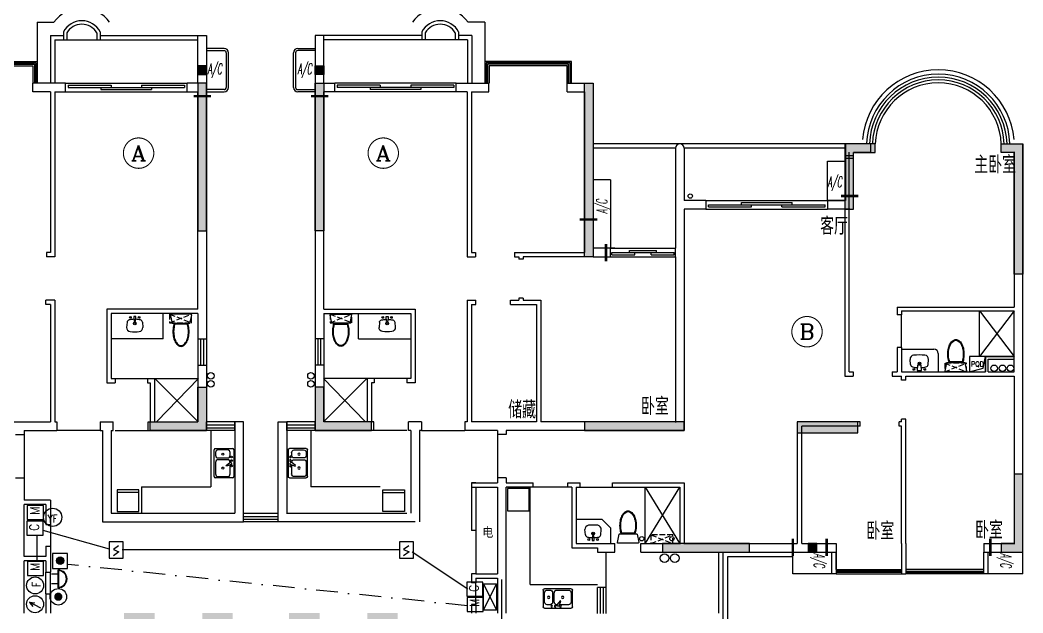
# Model space of a CAD drawing. Extents: x 51239 to 135339, y -206498 to -147098.
# Drawn here: x 71069 to 94167, y -173498 to -159850 of the extents above; entities that cross this region are included whole.
import ezdxf
from ezdxf.enums import TextEntityAlignment as Align

# ---------------------------------------------------------------- set-up
doc = ezdxf.new("R2010")
doc.units = 0
doc.header["$LTSCALE"] = 1000
doc.header["$MEASUREMENT"] = 0
doc.linetypes.add('DASH', pattern=[0.35, 0.25, -0.1])
doc.linetypes.add('DASHDOT', pattern=[1, 0.5, -0.25, 0, -0.25])
doc.layers.get('0').update_dxf_attribs({"linetype": 'CONTINUOUS'})
for name, color, linetype in [('0SOMKE', 1, 'CONTINUOUS'), ('DJ', 4, 'CONTINUOUS'), ('DJ1', 4, 'CONTINUOUS'), ('KT', 251, 'CONTINUOUS'), ('PUB_TEXT', 7, 'CONTINUOUS'), ('WALL', 7, 'CONTINUOUS'), ('WINDOW', 7, 'CONTINUOUS'), ('WINDOW_TEXT', 7, 'CONTINUOUS'), ('WIRE', 1, 'CONTINUOUS'), ('厨卫', 251, 'CONTINUOUS'), ('文字', 7, 'CONTINUOUS'), ('构造柱', 7, 'CONTINUOUS'), ('柱', 252, 'CONTINUOUS'), ('热水器', 252, 'CONTINUOUS'), ('空调位', 7, 'CONTINUOUS'), ('管道', 6, 'CONTINUOUS')]:
    doc.layers.add(name, color=color, linetype=linetype)
doc.styles.add('COMP', font='COMPLEX', dxfattribs={"bigfont": 'hztxt'})
doc.styles.add('DIM_FONT', font='wcad.shx', dxfattribs={"width": 0.8})
doc.styles.add('HZTXT', font='romans.shx', dxfattribs={"width": 0.8, "bigfont": 'hztxt.shx'})
doc.styles.add('ITALICC', font='italicc.shx', dxfattribs={"width": 0.6})
doc.styles.add('SIMPLEX', font='SIMPLEX.SHX')
doc.styles.add('SMOOTHER', font='SIMPLEX', dxfattribs={"width": 0.75, "bigfont": 'CHINA.SHX'})
doc.styles.add('TITLE-M', font='romans', dxfattribs={"bigfont": 'CHINA.SHX'})

# ---------------------------------------------------------------- blocks, each defined once
blk = doc.blocks.new('30609000235308')
for points in [[(-1900, 0), (-1900, 500), (100, 500), (100, 0)], [(-1867, 0), (-1867, 467), (67, 467), (67, 0)], [(-1833, 0), (-1833, 433), (33, 433), (33, 0)], [(-1800, 0), (-1800, 400), (0, 400), (0, 0)]]:
    blk.add_lwpolyline(points)
at = {"layer": 'WINDOW_TEXT', "style": 'SIMPLEX', "flags": 9}
blk.add_attdef('A', text='', height=1, rotation=90, dxfattribs=at).set_placement((-1850, 0), align=Align.MIDDLE)
blk = doc.blocks.new('WC2')
for points in [[(211, 207, 0.354037), (207, 212), (24, 251, 0.477064), (0, 231), (0, -231, 0.477064), (12, -241), (207, -200, 0.354037), (211, -195)], [(218, 163), (218, -150, 0.033558), (269, -165, 0.056391), (405, -181, 0.056391), (541, -165, 0.070142), (644, -126, 0.106098), (721, -59, 0.162033), (743, 6, 0.162033), (721, 71, 0.106098), (644, 138, 0.070142), (541, 178, 0.056391), (405, 193, 0.056391), (269, 178, 0.033558)], [(232, 150), (232, -138, 0.027675), (273, -149, 0.056391), (405, -164, 0.056391), (537, -149, 0.070142), (636, -112, 0.106098), (708, -49, 0.162033), (726, 6, 0.162033), (708, 61, 0.106098), (636, 124, 0.070142), (537, 162, 0.056391), (405, 177, 0.056391), (273, 162, 0.027675)]]:
    blk.add_lwpolyline(points, format="xyb", close=True)
blk = doc.blocks.new('C1001')
at = {"layer": 'DJ', "linetype": 'Continuous'}
for p, q in [((1126, -438), (934, -576)), ((934, -576), (1135, -659)), ((1135, -659), (934, -801))]:
    blk.add_line(p, q, dxfattribs=at)
at = {"layer": 'DJ'}
blk.add_lwpolyline([(781, -296), (781, -885), (1290, -885), (1290, -296)], close=True, dxfattribs=at)
blk = doc.blocks.new('A13')
at = {"layer": '0SOMKE', "color": 4, "const_width": 149}
blk.add_lwpolyline([(415, -553, 1), (564, -553, 1)], format="xyb", close=True, dxfattribs=at)
at = {"layer": '0SOMKE', "color": 4}
blk.add_circle((492, -551), 299, dxfattribs=at)
blk = doc.blocks.new('A5')
at = {"layer": 'DJ'}
for p, q in [((464, -404), (464, -943)), ((1003, -404), (464, -404)), ((1003, -943), (1003, -404)), ((464, -943), (1003, -943))]:
    blk.add_line(p, q, dxfattribs=at)
at = {"layer": 'DJ', "const_width": 135}
blk.add_lwpolyline([(659, -662, 1), (794, -662, 1)], format="xyb", close=True, dxfattribs=at)
at = {"layer": 'DJ'}
blk.add_circle((724, -666), 135, dxfattribs=at)
blk = doc.blocks.new('C1005')
at = {"layer": 'DJ1'}
blk.add_blockref('A5', (-281, -105), dxfattribs=at)
blk = doc.blocks.new('GD45')
for p, q in [((3.07, 0.23), (-2.93, 0.23)), ((3.07, 0.03), (-2.93, 0.03)), ((-1.57, 0.02), (-1.57, -2.25)), ((1.72, 0.02), (1.72, -2.25))]:
    blk.add_line(p, q)
for radius in [3, 2.8]:
    blk.add_arc((0.07, 0.03), radius, 0.0566, 179.9434)
blk = doc.blocks.new('A10')
at = {"layer": 'DJ'}
blk.add_lwpolyline([(498, -454), (498, -1043), (1007, -1043), (1007, -454)], close=True, dxfattribs=at)
at = {"layer": 'DJ', "style": 'SMOOTHER', "width": 0.85}
blk.add_text('M', height=336, dxfattribs=at).set_placement((667, -897))
blk = doc.blocks.new('A11')
at = {"layer": 'DJ'}
blk.add_lwpolyline([(925, -493), (925, -1082), (1434, -1082), (1434, -493)], close=True, dxfattribs=at)
at = {"layer": 'DJ', "style": 'SMOOTHER', "width": 0.85}
blk.add_text('C', height=336, dxfattribs=at).set_placement((1089, -924))
blk = doc.blocks.new('A16')
at = {"layer": 'DJ', "linetype": 'Continuous'}
blk.add_circle((1346, -141), 332, dxfattribs=at)
at = {"layer": 'DJ', "style": 'TITLE-M', "width": 0.85}
blk.add_text('YF', height=274.4, dxfattribs=at).set_placement((1345, -329), align=Align.CENTER)
blk = doc.blocks.new('A22')
at = {"layer": 'DJ', "color": 4}
for p, q in [((711, -1172), (711, -614)), ((711, -1172), (1826, -614)), ((1826, -1172), (711, -614)), ((711, -614), (1826, -614)), ((1826, -614), (1826, -1172)), ((1826, -1172), (711, -1172))]:
    blk.add_line(p, q, dxfattribs=at)
blk = doc.blocks.new('M_E29JIV')
at = {"color": 0, "linetype": 'ByBlock'}
for p, q in [((0, -307), (0, 307)), ((31, 338), (419, 338)), ((82, 245), (82, 40)), ((358, 307), (143, 307)), ((419, -20), (419, 245)), ((450, 307), (450, -307)), ((48, 2), (57, -12)), ((59, 31), (163, 70)), ((173, 53), (87, -18)), ((163, 70), (173, 53)), ((82, -184), (82, -245)), ((143, -82), (358, -82)), ((358, -123), (143, -123)), ((419, -245), (419, -184)), ((419, -338), (31, -338)), ((143, -307), (358, -307))]:
    blk.add_line(p, q, dxfattribs=at)
for centre, radius in [((51, 61), 20.5), ((251, 112), 25.6), ((51, -61), 20.5), ((51, -143), 20.5), ((251, -210), 25.6)]:
    blk.add_circle(centre, radius, dxfattribs=at)
for centre, radius, start, end in [((31, 307), 30.7, 90, 180), ((143, 245), 61.4, 90, 180), ((358, 245), 61.4, 0, 90), ((419, 307), 30.7, 0, 90), ((66, 12), 20.5, 110.5377, 210), ((74, -2), 20.5, 210, 309.4623), ((143, -20), 61.4, 180, 270), ((143, -184), 61.4, 90, 180), ((358, -20), 61.4, 270, 0), ((358, -184), 61.4, 0, 90), ((31, -307), 30.7, 180, 270), ((143, -245), 61.4, 180, 270), ((358, -245), 61.4, 270, 0), ((419, -307), 30.7, 270, 0)]:
    blk.add_arc(centre, radius, start, end, dxfattribs=at)
at = {"style": 'DIM_FONT', "width": 0.8, "flags": 9}
for tag in ['XSIZE', 'YSIZE']:
    blk.add_attdef(tag, (0, 0), '', height=0.5, dxfattribs=at)
blk = doc.blocks.new('_INDEX1')
at = {"const_width": 0.035}
blk.add_lwpolyline([(-0.5, 0, 1), (0.5, 0, 1)], format="xyb", close=True, dxfattribs=at)
at = {"style": 'COMP', "width": 2.333333}
blk.add_attdef('1', text='', height=0.5, dxfattribs=at).set_placement((-0.25, -0.25), (0.25, -0.25), align=Align.FIT)
blk = doc.blocks.new('RSQ')
at = {"layer": '热水器', "linetype": 'DASH', "ltscale": 0.5}
for p, q in [((-250, 0), (250, -200)), ((-250, -200), (250, 0))]:
    blk.add_line(p, q, dxfattribs=at)
blk.add_lwpolyline([(250, 0), (-250, 0), (-250, -200), (250, -200)], close=True, dxfattribs=at)
blk = doc.blocks.new('_WBLK')
for p, q in [((-0.5, 0.5), (0.5, 0.5)), ((0.5, 0.167), (-0.5, 0.167)), ((0.5, -0.167), (-0.5, -0.167)), ((-0.5, -0.5), (0.5, -0.5))]:
    blk.add_line(p, q)
at = {"layer": 'WINDOW_TEXT', "style": 'SIMPLEX', "flags": 9}
blk.add_attdef('A', text='', height=1, dxfattribs=at).set_placement((0, 1.5), align=Align.MIDDLE)
blk = doc.blocks.new('A')
at = {"layer": '厨卫'}
blk.add_lwpolyline([(-370, 0), (-59, 85), (0, 350)], dxfattribs=at)
blk.add_lwpolyline([(-370, 0), (0, 0), (0, 350), (-370, 350)], close=True, dxfattribs=at)
at = {"layer": '厨卫', "style": 'HZTXT', "width": 0.8}
blk.add_text('PQD', height=120, dxfattribs=at).set_placement((-333, 118))
blk = doc.blocks.new('A25')
at = {"layer": 'DJ', "linetype": 'Continuous'}
for p, q in [((222, -778), (442, -361)), ((442, -361), (420, -558)), ((420, -383), (288, -492))]:
    blk.add_line(p, q, dxfattribs=at)
blk.add_circle((368, -568), 310, dxfattribs=at)
blk = doc.blocks.new('A12')
at = {"layer": 'DJ', "linetype": 'Continuous'}
blk.add_circle((969, -470), 310, dxfattribs=at)
at = {"layer": 'DJ', "style": 'TITLE-M', "width": 0.85}
blk.add_text('F', height=301, dxfattribs=at).set_placement((1006, -661), align=Align.CENTER)
blk = doc.blocks.new('A$C7FD6652A')
at = {"layer": 'DJ1', "xscale": 0.63236187, "yscale": 0.63236187, "zscale": 0.63236187, "rotation": 90}
for name, p in [('A10', (-266, 544)), ('A12', (-99, 17)), ('A25', (-163, -36))]:
    blk.add_blockref(name, p, dxfattribs=at)

msp = doc.modelspace()

# ---------------------------------------------------------------- hatches: boundary and pattern name
at = {"layer": '构造柱'}
for points in [[(75166.7, -161102.7), (75366.7, -161102.7), (75366.7, -160902.7), (75166.7, -160902.7)], [(78066.7, -161102.7), (77866.7, -161102.7), (77866.7, -160902.7), (78066.7, -160902.7)], [(89216.7, -172102.7), (89416.7, -172102.7), (89416.7, -171902.7), (89216.7, -171902.7)]]:
    msp.add_hatch(color=256, dxfattribs=at).paths.add_polyline_path(points)
at = {"layer": '柱'}
h = msp.add_hatch(color=256, dxfattribs=at)
h.paths.add_polyline_path([(75266.7, -173701.7), (75266.7, -173501.7), (75966.7, -173501.7), (75966.7, -175901.7), (75166.7, -175901.7), (75166.7, -175701.7), (75766.7, -175701.7), (75766.7, -173701.7)])
h.paths.add_polyline_path([(62166.7, -176501.7), (61666.7, -176501.7), (61666.7, -178101.7), (61866.7, -178101.7), (61866.7, -176701.7), (62166.7, -176701.7)])
h.paths.add_polyline_path([(61666.7, -180001.7), (61866.7, -180001.7), (61866.7, -181801.7), (62316.7, -181801.7), (62316.7, -182001.7), (61666.7, -182001.7)])
h.paths.add_polyline_path([(59066.7, -170301.7), (59266.7, -170301.7), (59266.7, -171901.7), (59566.7, -171901.7), (59566.7, -172101.7), (59066.7, -172101.7)])
h.paths.add_polyline_path([(59566.7, -162701.7), (59066.7, -162701.7), (59066.7, -165701.7), (59266.7, -165701.7), (59266.7, -162901.7), (59566.7, -162901.7)])
h.paths.add_polyline_path([(64866.7, -181801.7), (64866.7, -182001.7), (66266.7, -182001.7), (66266.7, -181801.7), (65566.7, -181801.7), (65566.7, -181001.7), (65366.7, -181001.7), (65366.7, -181801.7)])
h.paths.add_polyline_path([(65666.7, -175301.7), (66166.7, -175301.7), (66166.7, -177291.7), (65966.7, -177291.7), (65966.7, -175501.7), (65666.7, -175501.7)])
h.paths.add_polyline_path([(70866.7, -180901.7), (71066.7, -180901.7), (71066.7, -182501.7), (70866.7, -182501.7)])
h.paths.add_polyline_path([(75166.7, -180501.7), (75366.7, -180501.7), (75366.7, -182501.7), (75166.7, -182501.7)])
h.paths.add_polyline_path([(71066.7, -175301.7), (71066.7, -175501.7), (69066.7, -175501.7), (69066.7, -175301.7)])
h.paths.add_polyline_path([(74166.7, -173701.7), (74166.7, -173501.7), (73466.7, -173501.7), (73466.7, -175901.7), (74266.7, -175901.7), (74266.7, -175701.7), (73666.7, -175701.7), (73666.7, -173701.7)])
h.paths.add_polyline_path([(73666.7, -173701.7), (73666.7, -175701.7)], flags=16)
h.paths.add_polyline_path([(66866.7, -169301.7), (66866.7, -169101.7), (69166.7, -169101.7), (69166.7, -169301.7)])
h.paths.add_polyline_path([(62866.7, -169351.7), (62866.7, -169101.7), (64266.7, -169101.7), (64266.7, -169351.7)])
h.paths.add_polyline_path([(65366.7, -172101.7), (65366.7, -171901.7), (67366.7, -171901.7), (67366.7, -172101.7)])
h.paths.add_polyline_path([(62466.7, -162701.7), (63166.7, -162701.7), (63166.7, -164001.7), (63166.7, -164201.7), (62966.7, -164201.7), (62966.7, -162901.7), (62466.7, -162901.7)])
h.paths.add_polyline_path([(75166.7, -168301.7), (75366.7, -168301.7), (75366.7, -169301.7), (74066.7, -169301.7), (74066.7, -169101.7), (75166.7, -169101.7)])
h.paths.add_polyline_path([(68966.7, -165301.7), (69166.7, -165301.7), (69166.7, -161301.7), (68966.7, -161301.7)])
h.paths.add_polyline_path([(75166.7, -164701.7), (75366.7, -164701.7), (75366.7, -161301.7), (75166.7, -161301.7)])
h.paths.add_polyline_path([(90366.7, -169351.7), (90366.7, -169101.7), (88966.7, -169101.7), (88966.7, -169351.7)])
h.paths.add_polyline_path([(82166.7, -175301.7), (82166.7, -175501.7), (84166.7, -175501.7), (84166.7, -175301.7)])
h.paths.add_polyline_path([(78066.7, -180501.7), (77866.7, -180501.7), (77866.7, -182501.7), (78066.7, -182501.7)])
h.paths.add_polyline_path([(82366.7, -180901.7), (82166.7, -180901.7), (82166.7, -182501.7), (82366.7, -182501.7)])
h.paths.add_polyline_path([(79066.7, -173701.7), (79066.7, -173501.7), (79766.7, -173501.7), (79766.7, -175901.7), (78966.7, -175901.7), (78966.7, -175701.7), (79566.7, -175701.7), (79566.7, -173701.7)])
h.paths.add_polyline_path([(77966.7, -173701.7), (77966.7, -173501.7), (77266.7, -173501.7), (77266.7, -175901.7), (78066.7, -175901.7), (78066.7, -175701.7), (77466.7, -175701.7), (77466.7, -173701.7)])
h.paths.add_polyline_path([(79566.7, -173701.7), (79566.7, -175701.7)], flags=16)
h.paths.add_polyline_path([(88366.7, -181801.7), (88366.7, -182001.7), (86966.7, -182001.7), (86966.7, -181801.7), (87666.7, -181801.7), (87666.7, -181001.7), (87866.7, -181001.7), (87866.7, -181801.7)])
h.paths.add_polyline_path([(87566.7, -175301.7), (87066.7, -175301.7), (87066.7, -177291.7), (87266.7, -177291.7), (87266.7, -175501.7), (87566.7, -175501.7)])
h.paths.add_polyline_path([(78066.7, -168301.7), (77866.7, -168301.7), (77866.7, -169301.7), (79166.7, -169301.7), (79166.7, -169101.7), (78066.7, -169101.7)])
h.paths.add_polyline_path([(78066.7, -164701.7), (77866.7, -164701.7), (77866.7, -161301.7), (78066.7, -161301.7)])
h.paths.add_polyline_path([(86366.7, -169301.7), (86366.7, -169101.7), (84066.7, -169101.7), (84066.7, -169301.7)])
h.paths.add_polyline_path([(87866.7, -172101.7), (87866.7, -171901.7), (85866.7, -171901.7), (85866.7, -172101.7)])
h.paths.add_polyline_path([(84266.7, -165301.7), (84066.7, -165301.7), (84066.7, -161301.7), (84266.7, -161301.7)])
h.paths.add_polyline_path([(91566.7, -180001.7), (91366.7, -180001.7), (91366.7, -181801.7), (90916.7, -181801.7), (90916.7, -182001.7), (91566.7, -182001.7)])
h.paths.add_polyline_path([(91066.7, -176501.7), (91566.7, -176501.7), (91566.7, -178101.7), (91366.7, -178101.7), (91366.7, -176701.7), (91066.7, -176701.7)])
h.paths.add_polyline_path([(94166.7, -170301.7), (93966.7, -170301.7), (93966.7, -171901.7), (93666.7, -171901.7), (93666.7, -172101.7), (94166.7, -172101.7)])
h.paths.add_polyline_path([(90766.7, -162701.7), (90066.7, -162701.7), (90066.7, -164001.7), (90066.7, -164201.7), (90266.7, -164201.7), (90266.7, -162901.7), (90766.7, -162901.7)])
h.paths.add_polyline_path([(93666.7, -162701.7), (94166.7, -162701.7), (94166.7, -165701.7), (93966.7, -165701.7), (93966.7, -162901.7), (93666.7, -162901.7)])

# ---------------------------------------------------------------- linework, layer by layer
for p, q in [((72116.7, -161301.7), (74916.7, -161301.7)), ((72175.1, -161351.9), (73166.7, -161351.9)), ((72175.1, -161351.9), (72175.1, -161401.7)), ((72175.1, -161401.7), (73166.7, -161401.7)), ((72933.4, -161401.7), (72933.4, -161451.4)), ((72933.4, -161451.4), (74100.1, -161451.4)), ((73166.7, -161351.9), (73166.7, -161401.7)), ((73166.7, -161401.7), (73866.7, -161401.7)), ((73866.7, -161351.9), (74858.4, -161351.9)), ((73866.7, -161351.9), (73866.7, -161401.7)), ((73866.7, -161401.7), (74858.4, -161401.7)), ((74100.1, -161401.7), (74100.1, -161451.4)), ((74858.4, -161351.9), (74858.4, -161401.7)), ((81116.7, -161301.7), (78316.7, -161301.7)), ((79366.7, -161351.9), (78375.1, -161351.9)), ((78375.1, -161351.9), (78375.1, -161401.7)), ((79366.7, -161401.7), (78375.1, -161401.7)), ((79133.4, -161401.7), (79133.4, -161451.4)), ((80300.1, -161451.4), (79133.4, -161451.4)), ((79366.7, -161351.9), (79366.7, -161401.7)), ((80066.7, -161401.7), (79366.7, -161401.7)), ((81058.4, -161351.9), (80066.7, -161351.9)), ((80066.7, -161351.9), (80066.7, -161401.7)), ((81058.4, -161401.7), (80066.7, -161401.7)), ((80300.1, -161401.7), (80300.1, -161451.4)), ((81058.4, -161351.9), (81058.4, -161401.7)), ((72116.7, -161501.7), (74916.7, -161501.7)), ((81116.7, -161501.7), (78316.7, -161501.7)), ((86866.7, -164001.6), (89666.7, -164001.6)), ((86866.7, -164201.6), (89666.7, -164201.6)), ((86925.1, -164151.4), (86925.1, -164101.6)), ((86925.1, -164101.6), (87916.7, -164101.6)), ((86925.1, -164151.4), (87916.7, -164151.4)), ((87683.4, -164101.6), (87683.4, -164051.9)), ((87683.4, -164051.9), (88850.1, -164051.9)), ((87916.7, -164101.6), (88616.7, -164101.6)), ((87916.7, -164151.4), (87916.7, -164101.6)), ((88616.7, -164101.6), (89608.4, -164101.6)), ((88616.7, -164151.4), (88616.7, -164101.6)), ((88616.7, -164151.4), (89608.4, -164151.4)), ((88850.1, -164101.6), (88850.1, -164051.9)), ((89608.4, -164151.4), (89608.4, -164101.6)), ((84666.7, -165101.7), (86166.7, -165101.7)), ((84666.7, -165301.7), (86166.7, -165301.7)), ((84698, -165251.4), (84698, -165201.7)), ((84698, -165201.7), (85229.2, -165201.7)), ((84698, -165251.4), (85229.2, -165251.4)), ((85104.2, -165201.7), (85104.2, -165151.9)), ((85104.2, -165151.9), (85729.2, -165151.9)), ((85229.2, -165201.7), (85604.2, -165201.7)), ((85229.2, -165251.4), (85229.2, -165201.7)), ((85604.2, -165201.7), (86135.5, -165201.7)), ((85604.2, -165251.4), (85604.2, -165201.7)), ((85604.2, -165251.4), (86135.5, -165251.4)), ((85729.2, -165201.7), (85729.2, -165151.9)), ((86135.5, -165251.4), (86135.5, -165201.7)), ((75166.7, -167191.7), (75166.7, -167791.7)), ((75233.4, -167791.7), (75233.4, -167191.7)), ((75300.1, -167791.7), (75300.1, -167191.7)), ((75366.7, -167191.7), (75366.7, -167791.7)), ((77866.7, -167191.7), (77866.7, -167791.7)), ((77933.4, -167791.7), (77933.4, -167191.7)), ((78000.1, -167791.7), (78000.1, -167191.7)), ((78066.7, -167191.7), (78066.7, -167791.7)), ((76016.7, -169101.7), (75366.7, -169101.7)), ((75366.7, -169168.3), (76016.7, -169168.3)), ((75366.7, -169235), (76016.7, -169235)), ((76016.7, -169301.7), (75366.7, -169301.7)), ((77866.7, -169101.7), (77216.7, -169101.7)), ((77216.7, -169168.3), (77866.7, -169168.3)), ((77216.7, -169235), (77866.7, -169235)), ((77866.7, -169301.7), (77216.7, -169301.7)), ((77016.7, -171211.7), (76216.7, -171211.7)), ((76216.7, -171275), (77016.7, -171275)), ((76216.7, -171338.3), (77016.7, -171338.3)), ((71766.7, -171461.7), (71766.7, -171961.7)), ((77016.7, -171401.7), (76216.7, -171401.7)), ((89866.7, -172501.3), (91366.7, -172501.3)), ((91366.7, -172534.6), (89866.7, -172534.6)), ((93266.7, -172501.3), (91466.7, -172501.3)), ((91466.7, -172534.6), (93266.7, -172534.6)), ((91366.7, -172567.9), (89866.7, -172567.9)), ((89866.7, -172601.3), (91366.7, -172601.3)), ((91466.7, -172567.9), (93266.7, -172567.9)), ((93266.7, -172601.3), (91466.7, -172601.3))]:
    msp.add_line(p, q)
at = {"layer": 'DJ1', "linetype": 'DASHDOT'}
msp.add_line((81372.2, -173331.7), (72167.8, -172380.3), dxfattribs=at)
at = {"layer": 'KT', "const_width": 60}
for points in [[(75066.7, -161601.7), (75466.7, -161601.7)], [(78170.7, -161601.7), (77770.7, -161601.7)], [(90376.7, -163901.6), (89976.7, -163901.6)], [(84361.1, -164441.6), (83961.1, -164441.6)], [(84566.7, -165003.2), (84566.7, -165403.2)], [(88866.8, -171789.4), (88866.8, -172189.4)], [(89647.6, -171789.4), (89647.6, -172189.4)], [(93416.7, -171789.4), (93416.7, -172189.4)]]:
    msp.add_lwpolyline(points, dxfattribs=at)
at = {"layer": 'WALL'}
for p, q in [((75166.7, -160201.7), (75366.7, -160201.7)), ((75166.7, -161301.7), (75166.7, -160201.7)), ((75366.7, -160201.7), (75366.7, -167191.7)), ((77866.7, -160201.7), (77866.7, -167191.7)), ((78066.7, -160201.7), (77866.7, -160201.7)), ((78066.7, -161301.7), (78066.7, -160201.7)), ((71466.7, -161301.7), (71366.7, -161301.7)), ((71366.7, -161501.7), (71366.7, -161301.7)), ((71366.7, -161301.7), (71366.7, -161301.7)), ((71466.7, -161301.7), (71466.7, -161301.7)), ((72116.7, -161301.7), (71466.7, -161301.7)), ((72116.7, -161501.7), (72116.7, -161301.7)), ((75166.7, -161301.7), (74916.7, -161301.7)), ((74916.7, -161501.7), (74916.7, -161301.7)), ((78066.7, -161301.7), (78316.7, -161301.7)), ((78316.7, -161501.7), (78316.7, -161301.7)), ((81116.7, -161301.7), (81866.7, -161301.7)), ((81116.7, -161501.7), (81116.7, -161301.7)), ((81770.7, -161301.7), (81770.7, -161301.7)), ((81866.7, -161501.7), (81866.7, -161301.7)), ((83666.7, -161501.7), (83666.7, -161301.7)), ((83666.7, -161301.7), (84266.7, -161301.7)), ((84266.7, -161301.7), (84266.7, -165101.7)), ((71766.7, -161501.7), (71366.7, -161501.7)), ((71766.7, -161501.7), (71766.7, -165201.7)), ((71866.7, -161501.7), (71866.7, -165301.7)), ((71866.7, -161501.7), (72116.7, -161501.7)), ((74916.7, -161501.7), (75166.7, -161501.7)), ((75166.7, -166501.7), (75166.7, -161501.7)), ((78066.7, -166501.7), (78066.7, -161501.7)), ((78316.7, -161501.7), (78066.7, -161501.7)), ((81366.7, -161501.7), (81116.7, -161501.7)), ((81366.7, -161501.7), (81366.7, -165301.7)), ((81466.7, -161501.7), (81466.7, -165201.7)), ((81466.7, -161501.7), (81866.7, -161501.7)), ((83666.7, -161501.7), (84066.7, -161501.7)), ((84066.7, -161501.7), (84066.7, -165201.7)), ((86166.7, -162800.6), (86166.7, -165101.7)), ((86366.7, -162800.6), (86366.7, -164001.6)), ((90076.7, -162700.6), (90076.7, -164001.6)), ((90666.7, -162700.6), (90076.7, -162700.6)), ((90666.7, -162890.6), (90666.7, -162700.6)), ((93666.7, -162890.6), (93666.7, -162700.6)), ((94166.7, -172101.7), (94166.7, -162700.6)), ((90166.7, -167946.6), (90166.7, -162890.6)), ((90266.7, -162890.6), (90666.7, -162890.6)), ((93666.7, -162890.6), (93976.7, -162890.6)), ((93966.7, -162890.6), (93966.7, -166456.6)), ((86866.7, -164001.6), (86366.7, -164001.6)), ((86366.7, -164201.6), (86366.7, -169301.7)), ((86866.7, -164201.6), (86366.7, -164201.6)), ((86866.7, -164001.6), (86866.7, -164201.6)), ((90076.7, -164001.6), (89666.7, -164001.6)), ((89666.7, -164001.6), (89666.7, -164201.6)), ((90176.7, -164201.6), (89666.7, -164201.6)), ((90066.7, -164201.6), (90066.7, -168046.6)), ((84666.7, -165101.7), (84266.7, -165101.7)), ((84666.7, -165301.7), (84666.7, -165101.7)), ((86166.7, -165301.7), (86166.7, -165101.7)), ((86166.7, -165101.7), (86166.7, -165101.7)), ((71676.7, -165201.7), (71676.7, -165301.7)), ((71766.7, -165201.7), (71676.7, -165201.7)), ((71866.7, -165301.7), (71676.7, -165301.7)), ((81366.7, -165301.7), (81556.7, -165301.7)), ((81466.7, -165201.7), (81556.7, -165201.7)), ((81556.7, -165201.7), (81556.7, -165301.7)), ((82456.7, -165201.7), (82456.7, -165301.7)), ((82456.7, -165201.7), (84076.7, -165201.7)), ((82456.7, -165301.7), (82556.7, -165301.7)), ((82556.7, -165301.7), (82556.7, -165351.7)), ((82656.7, -165351.7), (82556.7, -165351.7)), ((82656.7, -165301.7), (82656.7, -165351.7)), ((84166.7, -165301.7), (82656.7, -165301.7)), ((84266.7, -165301.7), (84666.7, -165301.7)), ((86166.7, -165301.7), (86166.7, -169111.7)), ((86166.7, -165301.7), (86166.7, -165301.7)), ((71866.7, -166301.7), (71666.7, -166301.7)), ((71666.7, -166401.7), (71666.7, -166301.7)), ((71866.7, -166301.7), (71866.7, -169101.7)), ((81366.7, -166301.7), (81366.7, -169101.7)), ((81366.7, -166301.7), (81566.7, -166301.7)), ((81566.7, -166401.7), (81566.7, -166301.7)), ((82366.7, -166301.7), (82556.7, -166301.7)), ((82366.7, -166401.7), (82366.7, -166301.7)), ((82556.7, -166251.7), (82556.7, -166301.7)), ((82656.7, -166251.7), (82556.7, -166251.7)), ((82656.7, -166251.7), (82656.7, -166301.7)), ((82656.7, -166301.7), (83066.7, -166301.7)), ((83066.7, -166301.7), (83066.7, -169101.7)), ((71766.7, -166401.7), (71666.7, -166401.7)), ((71766.7, -166401.7), (71766.7, -169101.7)), ((73066.7, -166501.7), (73066.7, -168201.7)), ((75166.7, -166501.7), (73066.7, -166501.7)), ((78066.7, -166501.7), (80166.7, -166501.7)), ((80166.7, -166501.7), (80166.7, -168201.7)), ((81466.7, -166401.7), (81466.7, -169101.7)), ((81466.7, -166401.7), (81566.7, -166401.7)), ((82366.7, -166401.7), (82966.7, -166401.7)), ((82966.7, -166401.7), (82966.7, -169101.7)), ((91266.7, -166456.6), (93966.7, -166456.6)), ((91266.7, -166456.6), (91266.7, -166636.6)), ((73166.7, -166601.7), (73166.7, -168101.7)), ((75166.7, -166601.7), (73166.7, -166601.7)), ((75166.7, -166601.7), (75166.7, -167191.7)), ((78066.7, -166601.7), (80066.7, -166601.7)), ((78066.7, -166601.7), (78066.7, -167191.7)), ((80066.7, -166601.7), (80066.7, -168101.7)), ((91366.7, -166636.6), (91266.7, -166636.6)), ((91366.7, -166546.6), (93966.7, -166546.6)), ((91366.7, -166546.6), (91366.7, -166636.6)), ((93966.7, -167946.6), (93966.7, -166546.6)), ((75166.7, -167191.7), (75366.7, -167191.7)), ((78066.7, -167191.7), (77866.7, -167191.7)), ((91366.7, -167386.6), (91266.7, -167386.6)), ((91266.7, -167386.6), (91266.7, -167946.6)), ((91366.7, -167386.6), (91366.7, -167946.6)), ((93306.7, -167596.6), (93966.7, -167596.6)), ((93306.7, -167596.6), (93306.7, -167946.6)), ((93366.7, -167656.6), (93966.7, -167656.6)), ((93366.7, -167946.6), (93366.7, -167656.6)), ((75166.7, -167791.7), (75166.7, -169101.7)), ((75166.7, -167791.7), (75366.7, -167791.7)), ((75366.7, -167791.7), (75366.7, -169101.7)), ((77866.7, -167791.7), (77866.7, -169101.7)), ((78066.7, -167791.7), (77866.7, -167791.7)), ((78066.7, -167791.7), (78066.7, -169101.7)), ((73166.7, -168101.7), (73256.7, -168101.7)), ((73256.7, -168101.7), (73256.7, -168201.7)), ((74006.7, -168101.7), (74006.7, -168201.7)), ((74006.7, -168101.7), (74166.7, -168101.7)), ((74166.7, -168101.7), (74166.7, -169101.7)), ((79226.7, -168101.7), (79066.7, -168101.7)), ((79066.7, -168101.7), (79066.7, -169101.7)), ((79226.7, -168101.7), (79226.7, -168201.7)), ((80066.7, -168101.7), (79976.7, -168101.7)), ((79976.7, -168101.7), (79976.7, -168201.7)), ((90066.7, -168046.6), (90256.7, -168046.6)), ((90166.7, -167946.6), (90256.7, -167946.6)), ((90256.7, -167946.6), (90256.7, -168046.6)), ((91156.7, -167946.6), (91266.7, -167946.6)), ((91156.7, -167946.6), (91156.7, -168046.6)), ((91156.7, -168046.6), (91366.7, -168046.6)), ((91366.7, -167946.6), (93306.7, -167946.6)), ((91366.7, -168136.6), (91366.7, -168046.6)), ((91466.7, -168136.6), (91366.7, -168136.6)), ((91466.7, -168046.6), (93966.7, -168046.6)), ((91466.7, -168136.6), (91466.7, -168046.6)), ((93366.7, -167946.6), (93966.7, -167946.6)), ((93966.7, -168046.6), (93966.7, -171911.7)), ((73066.7, -168201.7), (73256.7, -168201.7)), ((74006.7, -168201.7), (74066.7, -168201.7)), ((74066.7, -168201.7), (74066.7, -169111.7)), ((79226.7, -168201.7), (79166.7, -168201.7)), ((79166.7, -168201.7), (79166.7, -169111.7)), ((80166.7, -168201.7), (79976.7, -168201.7)), ((91366.7, -169100.6), (91366.7, -169036.6)), ((91466.7, -169036.6), (91366.7, -169036.6)), ((91466.7, -171901.7), (91466.7, -169036.6)), ((70266.7, -169101.7), (71766.7, -169101.7)), ((71166.7, -169301.7), (71916.7, -169301.7)), ((71166.7, -169301.7), (71166.7, -169391.7)), ((71866.7, -169101.7), (71916.7, -169101.7)), ((71916.7, -169101.7), (71916.7, -169301.7)), ((72916.7, -169101.7), (72916.7, -169301.7)), ((72916.7, -169101.7), (73216.7, -169101.7)), ((72916.7, -169301.7), (72966.7, -169301.7)), ((72966.7, -169301.7), (72966.7, -171401.7)), ((73166.7, -169301.7), (73216.7, -169301.7)), ((73166.7, -169301.7), (73166.7, -171201.7)), ((73216.7, -169301.7), (73216.7, -169101.7)), ((74016.7, -169101.7), (75166.7, -169101.7)), ((74016.7, -169301.7), (74016.7, -169101.7)), ((74016.7, -169301.7), (75366.7, -169301.7)), ((75366.7, -169301.7), (75366.7, -169101.7)), ((76216.7, -169101.7), (76016.7, -169101.7)), ((76016.7, -169301.7), (76016.7, -169101.7)), ((76016.7, -169101.7), (76016.7, -171201.7)), ((76216.7, -171401.7), (76216.7, -169101.7)), ((77016.7, -169101.7), (77216.7, -169101.7)), ((77016.7, -171401.7), (77016.7, -169101.7)), ((77216.7, -169301.7), (77216.7, -169101.7)), ((77216.7, -169101.7), (77216.7, -171211.7)), ((77866.8, -169301.7), (77866.8, -169101.7)), ((79216.7, -169301.7), (77866.8, -169301.7)), ((79216.7, -169101.7), (78066.7, -169101.7)), ((79216.7, -169301.7), (79216.7, -169101.7)), ((80016.7, -169301.7), (80016.7, -169101.7)), ((80316.7, -169101.7), (80016.7, -169101.7)), ((80066.7, -169301.7), (80016.7, -169301.7)), ((80066.7, -169301.7), (80066.7, -171201.7)), ((80316.7, -169301.7), (80266.7, -169301.7)), ((80266.7, -169301.7), (80266.7, -171401.7)), ((80316.7, -169101.7), (80316.7, -169301.7)), ((81366.7, -169101.7), (81316.7, -169101.7)), ((81316.7, -169101.7), (81316.7, -169301.7)), ((82066.7, -169301.7), (81316.7, -169301.7)), ((82966.7, -169101.7), (81466.7, -169101.7)), ((82066.7, -169301.7), (82066.7, -169391.7)), ((86366.7, -169301.7), (82266.7, -169301.7)), ((82266.7, -169301.7), (82266.7, -169391.7)), ((86176.7, -169101.7), (83066.7, -169101.7)), ((90416.7, -169100.6), (88966.7, -169100.6)), ((88966.7, -169100.6), (88966.7, -171901.7)), ((90416.7, -169200.6), (89076.7, -169200.6)), ((89076.7, -171901.7), (89076.7, -169200.6)), ((90416.7, -169200.6), (90416.7, -169100.6)), ((91366.7, -169100.6), (91316.7, -169100.6)), ((91316.7, -169200.6), (91316.7, -169100.6)), ((91366.7, -169200.6), (91316.7, -169200.6)), ((91366.7, -171901.7), (91366.7, -169200.6)), ((70966.7, -169391.7), (71166.7, -169391.7)), ((82266.7, -169391.7), (82066.7, -169391.7)), ((70966.7, -170391.7), (71166.7, -170391.7)), ((71166.7, -170391.7), (71166.7, -170901.7)), ((82066.7, -170391.7), (82066.7, -170501.7)), ((82266.7, -170391.7), (82066.7, -170391.7)), ((82266.7, -170391.7), (82266.7, -170501.7)), ((81466.7, -170501.7), (82066.7, -170501.7)), ((81566.7, -170501.7), (81466.7, -170501.7)), ((81466.7, -170501.7), (81466.7, -170601.7)), ((81466.7, -170601.7), (82066.7, -170601.7)), ((82066.7, -170601.7), (82066.7, -172601.7)), ((82266.7, -170501.7), (82886.7, -170501.7)), ((82886.7, -170601.7), (82266.7, -170601.7)), ((82266.7, -173501.7), (82266.7, -170601.7)), ((82886.7, -170601.7), (82886.7, -170501.7)), ((83686.7, -170601.7), (83686.7, -170501.7)), ((83686.7, -170501.7), (83966.7, -170501.7)), ((83776.7, -170601.7), (83686.7, -170601.7)), ((83776.7, -170601.7), (83776.7, -172001.7)), ((83876.7, -170601.7), (83876.7, -171901.7)), ((83876.7, -170601.7), (83966.7, -170601.7)), ((83966.7, -170601.7), (83966.7, -170501.7)), ((84716.7, -170501.7), (86366.7, -170501.7)), ((84716.7, -170601.7), (84716.7, -170501.7)), ((84716.7, -170601.7), (86266.7, -170601.7)), ((86266.7, -170601.7), (86266.7, -171911.7)), ((86366.7, -170501.7), (86366.7, -171911.7)), ((71766.7, -170901.7), (71166.7, -170901.7)), ((71766.7, -170901.7), (71766.7, -171461.7)), ((71166.7, -172201.7), (71166.7, -171001.7)), ((71666.7, -171001.7), (71166.7, -171001.7)), ((71666.7, -171001.7), (71666.7, -171461.7)), ((73166.7, -171201.7), (76016.7, -171201.7)), ((79976.7, -171211.7), (77206.7, -171211.7)), ((71666.7, -171461.7), (71766.7, -171461.7)), ((72966.7, -171401.7), (76216.7, -171401.7)), ((80166.7, -171401.7), (77016.7, -171401.7)), ((81566.7, -171601.7), (81466.7, -171601.7)), ((71666.7, -171961.7), (71666.7, -172201.7)), ((71666.7, -171961.7), (71766.7, -171961.7)), ((71766.7, -171961.7), (71766.7, -172557.7)), ((83776.7, -172001.7), (84366.7, -172001.7)), ((83876.7, -171901.7), (84766.7, -171901.7)), ((84366.7, -172001.7), (84366.7, -172101.7)), ((84766.7, -172101.7), (84766.7, -171901.7)), ((85366.7, -171901.7), (86266.7, -171901.7)), ((85366.7, -172101.7), (85366.7, -171901.7)), ((86366.7, -171901.7), (88966.7, -171901.7)), ((89076.7, -171901.7), (89866.7, -171901.7)), ((89866.7, -171901.7), (89866.7, -172101.7)), ((91366.7, -171901.7), (91366.7, -172601.3)), ((91466.7, -171901.7), (91466.7, -172601.3)), ((93266.7, -171901.7), (93976.7, -171901.7)), ((93266.7, -171901.7), (93266.7, -172101.7)), ((71666.7, -172201.7), (71166.7, -172201.7)), ((71666.7, -172301.7), (71166.7, -172301.7)), ((71166.7, -173501.7), (71166.7, -172301.7)), ((71666.7, -172301.7), (71666.7, -172557.7)), ((84366.7, -172101.7), (84766.7, -172101.7)), ((84566.7, -172110.3), (84366.7, -172110.3)), ((85366.7, -172101.7), (89866.7, -172101.7)), ((88866.7, -172101.7), (89866.7, -172101.7)), ((89766.7, -172601.3), (89766.7, -172101.7)), ((89766.7, -172601.3), (89766.7, -172108.3)), ((89866.7, -172101.7), (89866.7, -172601.3)), ((93266.7, -172601.3), (93266.7, -172101.2)), ((93266.7, -172101.7), (94166.7, -172101.7)), ((93266.7, -172101.7), (94166.7, -172101.7)), ((93366.7, -172601.3), (93366.7, -172101.7)), ((89866.7, -172501.3), (89866.7, -172601.3)), ((93266.7, -172601.3), (93266.7, -172501.3)), ((71666.7, -172557.7), (71766.7, -172557.7)), ((81566.7, -172601.7), (81466.7, -172601.7)), ((81466.7, -172601.7), (81466.7, -172807.7)), ((81566.7, -172601.7), (82066.7, -172601.7)), ((81566.7, -172601.7), (81566.7, -172601.7)), ((81566.7, -172701.7), (82066.7, -172701.7)), ((81566.7, -172701.7), (81566.7, -172807.7)), ((82066.7, -172701.7), (82066.7, -173501.7)), ((89866.7, -172601.3), (89766.7, -172601.3)), ((91366.7, -172601.3), (91466.7, -172601.3)), ((93366.7, -172601.3), (93266.7, -172601.3)), ((81566.7, -172807.7), (81466.7, -172807.7)), ((84566.7, -172910.3), (84366.7, -172910.3)), ((84566.7, -172910.3), (84366.7, -172910.3)), ((71666.7, -173057.7), (71666.7, -173501.7)), ((71666.7, -173057.7), (71766.7, -173057.7)), ((71766.7, -173057.7), (71766.7, -173501.7)), ((81566.7, -173307.7), (81466.7, -173307.7)), ((81466.7, -173307.7), (81466.7, -173501.7)), ((81566.7, -173307.7), (81566.7, -173501.7))]:
    msp.add_line(p, q, dxfattribs=at)
msp.add_arc((86266.7, -162800.6), 100, 0, 180, dxfattribs=at)
at = {"layer": 'WINDOW'}
for p, q in [((71466.7, -159901.7), (71850.5, -159901.7)), ((71466.7, -159901.7), (71466.7, -161301.7)), ((81770.7, -159901.7), (81386.9, -159901.7)), ((81770.7, -159901.7), (81770.7, -161301.7)), ((71766.7, -160201.7), (72066.7, -160201.7)), ((71766.7, -160201.7), (71766.7, -161301.7)), ((72066.7, -160122.3), (72066.7, -160301.7)), ((72146.7, -160143.1), (72146.7, -160301.7)), ((72836.7, -160143.1), (72836.7, -160301.7)), ((72916.7, -160122.3), (72916.7, -160301.7)), ((72916.7, -160201.7), (75166.7, -160201.7)), ((80320.7, -160201.7), (78070.7, -160201.7)), ((80320.7, -160122.3), (80320.7, -160301.7)), ((80400.7, -160143.1), (80400.7, -160301.7)), ((81090.7, -160143.1), (81090.7, -160301.7)), ((81170.7, -160122.3), (81170.7, -160301.7)), ((81470.7, -160201.7), (81170.7, -160201.7)), ((81470.7, -160201.7), (81470.7, -161301.7)), ((71866.7, -160301.7), (75166.7, -160301.7)), ((71866.7, -160301.7), (71866.7, -161301.7)), ((81370.7, -160301.7), (78070.7, -160301.7)), ((81370.7, -160301.7), (81370.7, -161301.7)), ((90276.7, -162700.6), (84266.7, -162700.6)), ((86166.7, -162800.6), (84266.7, -162800.6)), ((90076.7, -162800.6), (86366.7, -162800.6)), ((91366.7, -167386.6), (91366.7, -166636.6)), ((73256.7, -168101.7), (74006.7, -168101.7)), ((79976.7, -168101.7), (79226.7, -168101.7)), ((72916.7, -169301.7), (71916.7, -169301.7)), ((73256.7, -169301.7), (74056.7, -169301.7)), ((79976.7, -169301.7), (79176.7, -169301.7)), ((80316.7, -169301.7), (81316.7, -169301.7)), ((71166.7, -169391.7), (71166.7, -170391.7)), ((82066.7, -169391.7), (82066.7, -170391.7)), ((81466.7, -170601.7), (81466.7, -171601.7)), ((81566.7, -170601.7), (81566.7, -171601.7)), ((83686.7, -170601.7), (82886.7, -170601.7)), ((83966.7, -170601.7), (84716.7, -170601.7)), ((81566.7, -171601.7), (81566.7, -172601.7)), ((84566.7, -172910.3), (84566.7, -172110.3)), ((87166.4, -173501.7), (87166.4, -172101.7)), ((87266.4, -173501.7), (87266.4, -172101.7)), ((87266.4, -175301.7), (87266.4, -172101.7)), ((71666.7, -173057.7), (71666.7, -172557.7)), ((71766.7, -173057.7), (71766.7, -172557.7)), ((81566.7, -173307.7), (81566.7, -172807.7))]:
    msp.add_line(p, q, dxfattribs=at)
at = {"layer": 'WINDOW', "color": 8}
for p, q in [((87366.4, -172201.7), (88866.7, -172201.7)), ((87366.4, -175201.7), (87366.4, -172201.7))]:
    msp.add_line(p, q, dxfattribs=at)
at = {"layer": 'WINDOW'}
for centre, radius, start, end in [((72491.7, -160347.8), 781.1, 34.82906, 145.17094), ((80745.7, -160347.8), 781.1, 34.82906, 145.17094), ((72491.7, -160347.8), 481.1, 27.95073, 152.04927), ((72491.7, -160347.8), 401.1, 30.6737, 149.3263), ((80745.7, -160347.8), 481.1, 27.95073, 152.04927), ((80745.7, -160347.8), 401.1, 30.6737, 149.3263), ((92216.7, -162747.1), 1650.7, 1.83536, 178.20578), ((92216.7, -162747.1), 1584, 1.83536, 178.20578), ((92216.7, -162747.1), 1517.4, 1.83536, 178.20578), ((92216.7, -162747.1), 1450.7, 1.83536, 178.20578)]:
    msp.add_arc(centre, radius, start, end, dxfattribs=at)
at = {"layer": 'WINDOW', "color": 8}
msp.add_arc((92216.7, -162747.1), 1750.7, 4.79889, 175.2353, dxfattribs=at)
at = {"layer": 'WIRE', "linetype": 'ByBlock'}
for p, q in [((71590.5, -171590), (73124.5, -172025.8)), ((71464.7, -172316.9), (71464.7, -171705.2)), ((79793.1, -172049), (73422.9, -172049)), ((81379.7, -172948.1), (80101, -172096.4))]:
    msp.add_line(p, q, dxfattribs=at)
at = {"layer": '厨卫'}
for p, q in [((73733.6, -166674), (73687.2, -166674)), ((73687.2, -166674), (73694.7, -166790.8)), ((73726.1, -166790.8), (73733.6, -166674)), ((74366.7, -167191.7), (74366.7, -166601.7)), ((78866.7, -167191.7), (78866.7, -166601.7)), ((79499.9, -166674), (79546.2, -166674)), ((79507.4, -166790.8), (79499.9, -166674)), ((79546.2, -166674), (79538.8, -166790.8)), ((93166.7, -167595.6), (93166.7, -166546.6)), ((93166.7, -166546.6), (93966.7, -167595.6)), ((93966.7, -166546.6), (93166.7, -167595.6)), ((73694.7, -166790.8), (73726.1, -166790.8)), ((79538.8, -166790.8), (79507.4, -166790.8)), ((74366.7, -167191.7), (73176.7, -167191.7)), ((78866.7, -167191.7), (80056.7, -167191.7)), ((91376.7, -167425.8), (92116.7, -167425.8)), ((92216.7, -167525.8), (92216.7, -167946.6)), ((93166.7, -167576.6), (93166.7, -167596.6)), ((93967.6, -167596.6), (93167.6, -167596.6)), ((91739.1, -167797.6), (91731.6, -167914.3)), ((91731.6, -167914.3), (91828, -167914.3)), ((91820.5, -167797.6), (91739.1, -167797.6)), ((91828, -167914.3), (91820.5, -167797.6)), ((74166.7, -168101.7), (75176.7, -168101.7)), ((75166.7, -169091.7), (74176.9, -168101.7)), ((74216.7, -169091.7), (75176.7, -168101.7)), ((79016.7, -169091.7), (78056.7, -168101.7)), ((79066.7, -168101.7), (78056.7, -168101.7)), ((78066.7, -169091.7), (79056.5, -168101.7)), ((75466.7, -169291.7), (75466.7, -170591.7)), ((77766.7, -169291.7), (77766.7, -170591.7)), ((73867, -170591.7), (75466.7, -170591.7)), ((73867, -170591.7), (73867, -171191.7)), ((79366.5, -170591.7), (77766.7, -170591.7)), ((82816.7, -172841.7), (82816.7, -170601.7)), ((85466.7, -171891.7), (85466.7, -170601.7)), ((85466.7, -170601.7), (86256.7, -171891.7)), ((86256.7, -170601.7), (85466.7, -171891.7)), ((73808, -170725.6), (73308, -170725.6)), ((79425.4, -170725.6), (79925.4, -170725.6)), ((83866.7, -171341.7), (84467.3, -171341.7)), ((84667.3, -171541.7), (84467.3, -171341.7)), ((84667.3, -171541.7), (84667.3, -171891.7)), ((84251, -171713.4), (84243.5, -171830.1)), ((84243.5, -171830.1), (84289.9, -171830.1)), ((84282.4, -171713.4), (84251, -171713.4)), ((84289.9, -171830.1), (84282.4, -171713.4)), ((82816.7, -172841.7), (84366.7, -172841.7))]:
    msp.add_line(p, q, dxfattribs=at)
for points in [[(73691.4, -166738.8, 0.0463646), (73581.2, -166752.6, 0.3327345), (73534.2, -166807)], [(73886.5, -166807, 0.3327345), (73839.6, -166752.6, 0.0463646), (73729.4, -166738.8)], [(79346.9, -166807, -0.3327345), (79393.8, -166752.6, -0.0463646), (79504, -166738.8)], [(79542.1, -166738.8, -0.0463646), (79652.3, -166752.6, -0.3327345), (79699.2, -166807)], [(73524.1, -166925.9, 0.4090753), (73604.5, -167023.1)], [(73816.2, -167023.1, 0.4090753), (73896.7, -166925.9)], [(79417.2, -167023.1, -0.4090753), (79336.8, -166925.9)], [(79709.4, -166925.9, -0.4090753), (79628.9, -167023.1)], [(73604.5, -167023.1, 0.0513874), (73816.2, -167023.1)], [(79628.9, -167023.1, -0.0513874), (79417.2, -167023.1)], [(91649, -167565.3, 0.4090753), (91568.5, -167662.4)], [(91910.7, -167565.3, 0.0415692), (91649, -167565.3)], [(91991.1, -167662.4, 0.4090753), (91910.7, -167565.3)], [(91578.7, -167781.3, 0.3327345), (91625.6, -167835.7, 0.0463646), (91735.8, -167849.5)], [(91823.9, -167849.5, 0.0463646), (91934, -167835.7, 0.3327345), (91981, -167781.3)], [(84160.9, -171481.1, 0.4090753), (84080.4, -171578.3)], [(84372.6, -171481.1, 0.0513874), (84160.9, -171481.1)], [(84453, -171578.3, 0.4090753), (84372.6, -171481.1)], [(84090.6, -171697.1, 0.3327345), (84137.5, -171751.6, 0.0463646), (84247.7, -171765.4)], [(84285.8, -171765.4, 0.0463646), (84395.9, -171751.6, 0.3327345), (84442.9, -171697.1)]]:
    msp.add_lwpolyline(points, format="xyb", dxfattribs=at)
for points in [[(73534.2, -166807), (73524.1, -166925.9)], [(73886.5, -166807), (73896.7, -166925.9)], [(79346.9, -166807), (79336.8, -166925.9)], [(79699.2, -166807), (79709.4, -166925.9)], [(91578.7, -167781.3), (91568.5, -167662.4)], [(91981, -167781.3), (91991.1, -167662.4)], [(84090.6, -171697.1), (84080.4, -171578.3)], [(84442.9, -171697.1), (84453, -171578.3)]]:
    msp.add_lwpolyline(points, dxfattribs=at)
for points in [[(73808, -171166.4), (73808, -170666.4), (73308, -170666.4), (73308, -171166.4)], [(79425.4, -171166.4), (79425.4, -170666.4), (79925.4, -170666.4), (79925.4, -171166.4)], [(82295.1, -171145.3), (82795.1, -171145.3), (82795.1, -170635.3), (82295.1, -170635.3)]]:
    msp.add_lwpolyline(points, close=True, dxfattribs=at)
for centre, radius in [((73610.4, -166695.9), 20), ((73810.4, -166695.9), 20), ((79423.1, -166695.9), 20), ((79623.1, -166695.9), 20), ((73710.4, -166835.9), 30), ((73710.4, -166835.9), 20), ((79523.1, -166835.9), 30), ((79523.1, -166835.9), 20), ((91654.8, -167892.4), 20), ((91782.5, -167752.4), 30), ((91782.5, -167752.4), 20), ((91904.8, -167892.4), 20), ((84166.7, -171808.3), 20), ((84266.7, -171668.3), 30), ((84266.7, -171668.3), 20), ((84366.7, -171808.3), 20), ((85389, -171790.5), 50), ((86082.5, -171790.5), 50)]:
    msp.add_circle(centre, radius, dxfattribs=at)
msp.add_arc((92116.7, -167525.8), 100, 0, 90, dxfattribs=at)
at = {"layer": '构造柱'}
for points in [[(75166.7, -161102.7), (75366.7, -161102.7), (75366.7, -160902.7), (75166.7, -160902.7)], [(78066.7, -161102.7), (77866.7, -161102.7), (77866.7, -160902.7), (78066.7, -160902.7)], [(89216.7, -172102.7), (89416.7, -172102.7), (89416.7, -171902.7), (89216.7, -171902.7)]]:
    msp.add_lwpolyline(points, close=True, dxfattribs=at)
at = {"layer": '柱', "linetype": 'ByBlock'}
msp.add_line((82161.7, -185606.6), (82161.7, -172726.4), dxfattribs=at)
at = {"layer": '柱'}
for points in [[(75166.7, -164701.7), (75366.7, -164701.7), (75366.7, -161301.7), (75166.7, -161301.7)], [(78066.7, -164701.7), (77866.7, -164701.7), (77866.7, -161301.7), (78066.7, -161301.7)], [(84266.7, -165301.7), (84066.7, -165301.7), (84066.7, -161301.7), (84266.7, -161301.7)]]:
    msp.add_lwpolyline(points, close=True, dxfattribs=at)
at = {"layer": '柱', "flags": 128}
for points in [[(90766.7, -162701.7), (90066.7, -162701.7), (90066.7, -164001.7), (90066.7, -164001.7), (90066.7, -164201.7), (90266.7, -164201.7), (90266.7, -162901.7), (90766.7, -162901.7), (90766.7, -162701.7)], [(93666.7, -162701.7), (94166.7, -162701.7), (94166.7, -165701.7), (93966.7, -165701.7), (93966.7, -162901.7), (93666.7, -162901.7), (93666.7, -162701.7)], [(75166.7, -168301.7), (75366.7, -168301.7), (75366.7, -169301.7), (74066.7, -169301.7), (74066.7, -169101.7), (75166.7, -169101.7), (75166.7, -168301.7)], [(78066.7, -168301.7), (77866.7, -168301.7), (77866.7, -169301.7), (79166.7, -169301.7), (79166.7, -169101.7), (78066.7, -169101.7), (78066.7, -168301.7)], [(86366.7, -169301.7), (86366.7, -169101.7), (84066.7, -169101.7), (84066.7, -169301.7), (86366.7, -169301.7)], [(90366.7, -169351.7), (90366.7, -169101.7), (88966.7, -169101.7), (88966.7, -169351.7), (90366.7, -169351.7)], [(94166.7, -170301.7), (93966.7, -170301.7), (93966.7, -171901.7), (93666.7, -171901.7), (93666.7, -172101.7), (94166.7, -172101.7), (94166.7, -170301.7)], [(87866.7, -172101.7), (87866.7, -171901.7), (85866.7, -171901.7), (85866.7, -172101.7), (87866.7, -172101.7)]]:
    msp.add_lwpolyline(points, dxfattribs=at)
at = {"layer": '空调位'}
for p, q in [((75766.7, -160501.7), (75366.7, -160501.7)), ((77466.7, -160501.7), (77866.7, -160501.7)), ((75366.7, -160551.7), (75766.7, -160551.7)), ((75816.7, -160601.7), (75816.7, -161401.7)), ((75866.7, -161401.7), (75866.7, -160601.7)), ((77366.7, -161401.7), (77366.7, -160601.7)), ((77416.7, -160601.7), (77416.7, -161401.7)), ((77866.7, -160551.7), (77466.7, -160551.7)), ((75766.7, -161451.7), (75366.7, -161451.7)), ((75366.7, -161501.7), (75766.7, -161501.7)), ((77466.7, -161451.7), (77866.7, -161451.7)), ((77866.7, -161501.7), (77466.7, -161501.7)), ((90066.7, -162970.6), (90266.7, -162970.6)), ((90066.7, -163030.6), (90266.7, -163030.6)), ((89666.7, -163101.6), (90066.7, -163101.6)), ((89666.7, -164001.6), (89666.7, -163101.6)), ((84666.7, -163531.7), (84266.7, -163531.7)), ((84666.7, -163531.7), (84666.7, -165101.7)), ((89666.7, -164001.6), (90066.7, -164001.6)), ((84766.7, -165101.7), (84266.7, -165101.7)), ((88866.7, -172601.3), (88866.7, -172101.7)), ((89866.7, -172501.3), (89866.7, -172108.3)), ((93266.7, -172501.3), (93266.7, -172108.3)), ((94166.7, -172601.3), (94166.7, -172108.3)), ((94166.7, -172501.3), (94166.7, -172108.3)), ((89766.7, -172601.3), (88866.7, -172601.3)), ((94166.7, -172601.3), (93366.7, -172601.3))]:
    msp.add_line(p, q, dxfattribs=at)
msp.add_circle((86505.6, -163900.3), 50, dxfattribs=at)
for centre, radius, start, end in [((75766.7, -160601.7), 100, 0, 90), ((77466.7, -160601.7), 100, 90, 180), ((75766.7, -160601.7), 50, 0, 90), ((77466.7, -160601.7), 50, 90, 180), ((75766.7, -161401.7), 100, 270, 0), ((75766.7, -161401.7), 50, 270, 0), ((77466.7, -161401.7), 100, 180, 270), ((77466.7, -161401.7), 50, 180, 270)]:
    msp.add_arc(centre, radius, start, end, dxfattribs=at)
at = {"layer": '管道'}
for centre, radius in [((93504.5, -167866.5), 75), ((93696.4, -167866.5), 75), ((93879.2, -167866.5), 75), ((75464.6, -168040.9), 75), ((75464.6, -168223.7), 75), ((77768.9, -168040.9), 75), ((77768.9, -168223.7), 75), ((85913.4, -172236.8), 100), ((86146.4, -172236.8), 100)]:
    msp.add_circle(centre, radius, dxfattribs=at)

# ---------------------------------------------------------------- block references
at = {"xscale": 0.63236187, "yscale": 0.63236187, "zscale": 0.63236187}
for p in [(72627.9, -171677.4), (79312.1, -171677.4)]:
    msp.add_blockref('C1001', p, dxfattribs=at)
at = {"xscale": 0.63236187, "yscale": 0.63236187, "zscale": 0.63236187, "rotation": 270}
msp.add_blockref('C1005', (72481.6, -172015.3), dxfattribs=at)
at = {"layer": 'DJ', "linetype": 'ByBlock'}
msp.add_blockref('A$C7FD6652A', (71218, -173494.8), dxfattribs=at)
at = {"layer": 'DJ1'}
for name, p, xscale, yscale, zscale, rotation in [('A10', (70947.8, -171659), 0.63236187, 0.63236187, 0.63236187, 90), ('A11', (70916.7, -172294.4), 0.63236187, 0.63236187, 0.63236187, 90), ('GD45', (71944.2, -172709.5), 68.185809828864, 68.185809828864, 68.185809828864, 270), ('A13', (72299.3, -172815.9), 0.63236187, 0.63236187, 0.63236187, 270), ('A11', (81045, -173700.3), 0.63236187, 0.63236187, 0.63236187, 90), ('A22', (82371.7, -172449.5), 0.5375075895, 0.5375075895, 0.5375075895, 270), ('A10', (81076.1, -173780.8), 0.63236187, 0.63236187, 0.63236187, 90)]:
    msp.add_blockref(name, p, dxfattribs=dict(at, xscale=xscale, yscale=yscale, zscale=zscale, rotation=rotation))
at = {"layer": 'DJ1', "xscale": 0.63236187, "yscale": 0.63236187, "zscale": 0.63236187}
msp.add_blockref('A16', (70969.4, -171208), dxfattribs=at)
at = {"layer": 'PUB_TEXT'}
ref = msp.add_blockref('_INDEX1', (73799.1, -162913.3), dxfattribs=dict(at, xscale=700, yscale=700, zscale=700))
ref.add_attrib('1', 'A', dxfattribs={"layer": '0', "height": 350, "style": 'COMP', "width": 1.166667}).set_placement((73624.1, -163088.3), (73974.1, -163088.3), align=Align.FIT)
ref = msp.add_blockref('_INDEX1', (79434.4, -162913.3), dxfattribs=dict(at, xscale=-700, yscale=700, zscale=700))
ref.add_attrib('1', 'A', dxfattribs={"layer": '0', "height": 350, "style": 'COMP', "width": 1.166667}).set_placement((79259.4, -163088.3), (79609.4, -163088.3), align=Align.FIT)
ref = msp.add_blockref('_INDEX1', (89193.5, -167024.2), dxfattribs=dict(at, xscale=-700, yscale=700, zscale=700))
ref.add_attrib('1', 'B', dxfattribs={"layer": '0', "height": 350, "style": 'COMP', "width": 1.235294}).set_placement((89018.5, -167199.2), (89368.5, -167199.2), align=Align.FIT)
at = {"layer": 'WINDOW'}
for name, p in [('30609000235308', (71366.7, -161301.7)), ('A', (93306.7, -167946.6))]:
    msp.add_blockref(name, p, dxfattribs=at)
at = {"layer": 'WINDOW', "xscale": -1}
msp.add_blockref('30609000235308', (81870.7, -161301.7), dxfattribs=at)
at = {"layer": 'WINDOW', "xscale": -600.0000000002183, "yscale": 199.999999999607, "zscale": 600.0000000002183, "rotation": 270}
msp.add_blockref('_WBLK', (84466.7, -173210.3), dxfattribs=at)
at = {"layer": '厨卫', "rotation": 270}
msp.add_blockref('WC2', (74770.7, -166618), dxfattribs=at)
at = {"layer": '厨卫', "xscale": -1}
for p, rotation in [((78462.8, -166618), 90), ((92616.2, -167946.6), 270), ((85066.7, -171891.7), 270)]:
    msp.add_blockref('WC2', p, dxfattribs=dict(at, rotation=rotation))
at = {"layer": '厨卫', "linetype": 'ByBlock', "rotation": 180}
msp.add_blockref('M_E29JIV', (75990.6, -170052.4), dxfattribs=at)
at = {"layer": '厨卫', "linetype": 'ByBlock', "xscale": -1}
for p, rotation in [((77242.8, -170052.4), 180), ((83456, -173391), 270)]:
    msp.add_blockref('M_E29JIV', p, dxfattribs=dict(at, rotation=rotation))
at = {"layer": '热水器'}
for p in [(74764.3, -166618), (78462.8, -166618), (92616.2, -167746.6), (85849.8, -171701.7)]:
    msp.add_blockref('RSQ', p, dxfattribs=at)

# ---------------------------------------------------------------- texts
at = {"layer": '文字', "style": 'HZTXT', "width": 0.8}
for s, p in [('主卧室', (93046.9, -163380.3)), ('客厅', (89496.8, -164792.3)), ('储藏', (82312.5, -169019.7)), ('卧室', (85371.4, -168941.7)), ('卧室', (90561.3, -171811.4)), ('卧室', (90561.3, -171811.4)), ('卧室', (93064.5, -171790.9))]:
    msp.add_text(s, height=400, dxfattribs=at).set_placement(p)
at = {"layer": '空调位', "style": 'ITALICC', "width": 0.5}
for p in [(75391.2, -161098.2), (75391.2, -161098.2), (77461.2, -161098.2), (77461.2, -161098.2), (89669.1, -163699.9)]:
    msp.add_text('A/C', height=250, dxfattribs=at).set_placement(p)
for rotation, p in [(90, (84593.7, -164308.1)), (270, (89350.8, -172124.9)), (270, (93650.8, -172124.9))]:
    msp.add_text('A/C', height=250, rotation=rotation, dxfattribs=at).set_placement(p)
at = {"layer": '空调位', "style": 'HZTXT'}
msp.add_text('电', height=250, dxfattribs=at).set_placement((81717, -171773.8))

doc.saveas('drawing.dxf')
